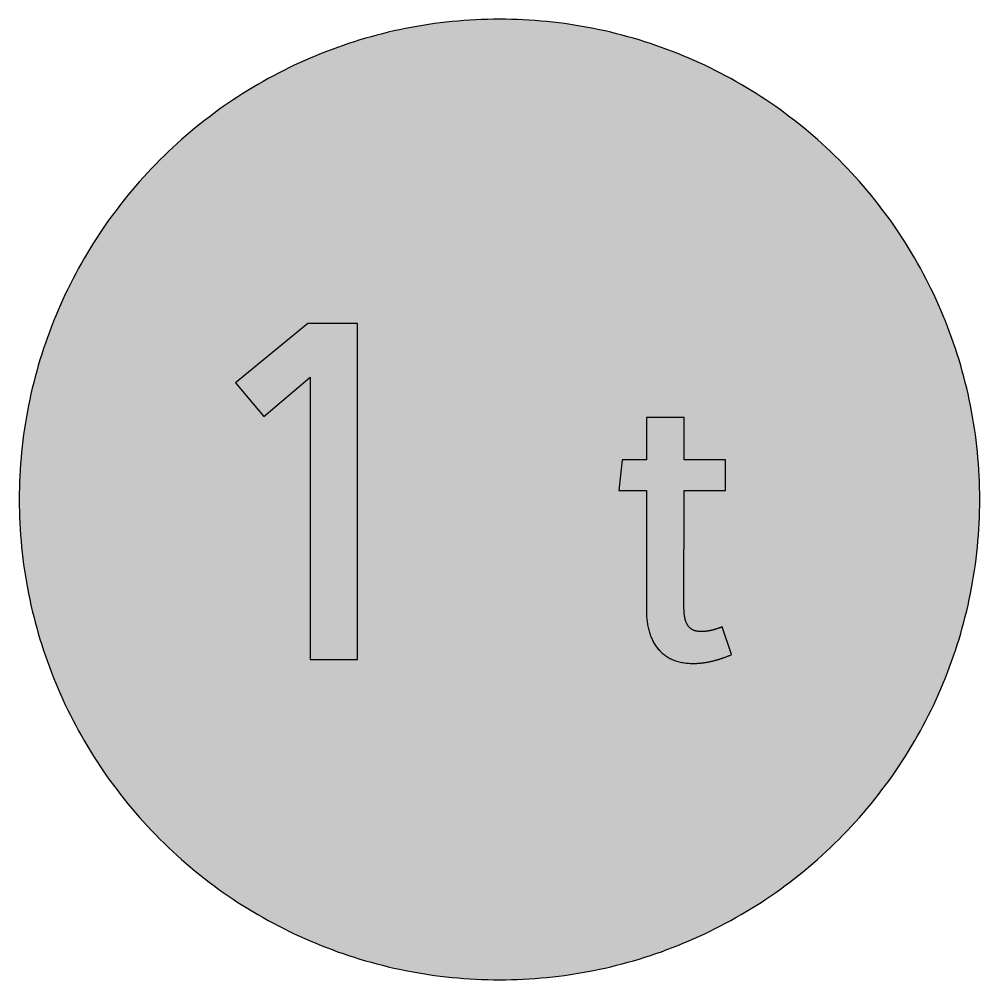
# Model space of a CAD drawing. Header units: millimetres. Extents: x 0 to 212, y 0 to 212.
import ezdxf

# ---------------------------------------------------------------- set-up
doc = ezdxf.new("R2010")
doc.units = ezdxf.units.MM

msp = doc.modelspace()

# ---------------------------------------------------------------- hatches: boundary and pattern name
for color, points in [(254, [(211.7189, 105.8869), (211.709, 107.2007), (211.6861, 108.5139), (211.6455, 109.8245), (211.5871, 111.1326), (211.5134, 112.4407), (211.4245, 113.7437), (211.3204, 115.0468), (211.201, 116.3447), (211.0638, 117.6426), (210.9114, 118.9355), (210.7413, 120.2258), (210.5584, 121.5136), (210.3577, 122.7988), (210.1418, 124.079), (209.9107, 125.3566), (209.6643, 126.6292), (209.4027, 127.8992), (209.1258, 129.1641), (208.8337, 130.4239), (208.5264, 131.6812), (208.2038, 132.936), (207.866, 134.1831), (207.5104, 135.4277), (207.1421, 136.6647), (206.7611, 137.8991), (206.3623, 139.1285), (205.9483, 140.3502), (205.5216, 141.5694), (205.0771, 142.781), (204.6199, 143.9901), (204.1474, 145.1915), (203.6623, 146.3853), (203.1619, 147.574), (202.6463, 148.7576), (202.1154, 149.9362), (201.5693, 151.1046), (201.0105, 152.2705), (200.439, 153.4262), (199.8523, 154.5768), (199.2503, 155.7198), (198.6356, 156.8577), (198.0057, 157.9855), (197.3605, 159.1081), (196.7052, 160.2232), (196.0321, 161.3281), (195.3489, 162.4279), (194.6504, 163.5176), (193.9366, 164.6022), (193.2102, 165.6766), (192.471, 166.7434), (191.7167, 167.8), (190.9521, 168.849), (190.1698, 169.8904), (189.3773, 170.9217), (188.5696, 171.9428), (187.7517, 172.9562), (186.9161, 173.9621), (186.0702, 174.9552), (185.2117, 175.9407), (184.338, 176.9161), (183.454, 177.8838), (182.5549, 178.8389), (181.643, 179.7837), (180.721, 180.7185), (179.7837, 181.643), (178.8389, 182.5549), (177.8838, 183.454), (176.9161, 184.338), (175.9407, 185.2117), (174.9552, 186.0702), (173.9621, 186.9161), (172.9562, 187.7492), (171.9428, 188.5696), (170.9217, 189.3773), (169.8904, 190.1698), (168.849, 190.9496), (167.8, 191.7167), (166.7408, 192.471), (165.6766, 193.2102), (164.6022, 193.9366), (163.5176, 194.6504), (162.4279, 195.3489), (161.3281, 196.0321), (160.2232, 196.7052), (159.1081, 197.3631), (157.9855, 198.0057), (156.8577, 198.6356), (155.7198, 199.2503), (154.5768, 199.8523), (153.4262, 200.439), (152.2705, 201.0131), (151.1046, 201.5719), (149.9362, 202.1154), (148.7576, 202.6463), (147.574, 203.1619), (146.3853, 203.6623), (145.1889, 204.15), (143.9875, 204.6199), (142.781, 205.0796), (141.5694, 205.5216), (140.3502, 205.9483), (139.1285, 206.3623), (137.8991, 206.7611), (136.6647, 207.1446), (135.4252, 207.5129), (134.1831, 207.866), (132.9334, 208.2038), (131.6812, 208.5264), (130.4239, 208.8337), (129.1641, 209.1284), (127.8966, 209.4052), (126.6292, 209.6668), (125.3541, 209.9132), (124.0765, 210.1444), (122.7963, 210.3603), (121.5136, 210.5584), (120.2258, 210.7438), (118.9355, 210.9114), (117.6401, 211.0638), (116.3447, 211.201), (115.0468, 211.3229), (113.7437, 211.4271), (112.4382, 211.516), (111.1326, 211.5896), (109.8245, 211.6455), (108.5113, 211.6861), (107.1982, 211.7115), (105.885, 211.7192), (104.5693, 211.7115), (103.2561, 211.6861), (101.9454, 211.6455), (100.6373, 211.5896), (99.3292, 211.516), (98.0262, 211.4271), (96.7232, 211.3229), (95.4253, 211.201), (94.1273, 211.0638), (92.8345, 210.9114), (91.5441, 210.7438), (90.2564, 210.5584), (88.9711, 210.3603), (87.691, 210.1444), (86.4133, 209.9132), (85.1408, 209.6668), (83.8708, 209.4052), (82.6059, 209.1284), (81.346, 208.8337), (80.0887, 208.5264), (78.834, 208.2038), (77.5868, 207.866), (76.3422, 207.5129), (75.1053, 207.1446), (73.8708, 206.7611), (72.6415, 206.3623), (71.4197, 205.9483), (70.2005, 205.5216), (68.9889, 205.0796), (67.7799, 204.6199), (66.5785, 204.15), (65.3847, 203.6623), (64.196, 203.1619), (63.0123, 202.6463), (61.8338, 202.1154), (60.6628, 201.5719), (59.4995, 201.0131), (58.3438, 200.439), (57.1932, 199.8523), (56.0502, 199.2503), (54.9123, 198.6356), (53.7845, 198.0057), (52.6618, 197.3631), (51.5468, 196.7052), (50.4419, 196.0321), (49.342, 195.3489), (48.2524, 194.6504), (47.1678, 193.9366), (46.0934, 193.2102), (45.0266, 192.471), (43.9699, 191.7167), (42.9209, 190.9496), (41.8795, 190.1698), (40.8483, 189.3773), (39.8272, 188.5696), (38.8137, 187.7492), (37.8079, 186.9161), (36.8148, 186.0702), (35.8292, 185.2117), (34.8539, 184.338), (33.8861, 183.454), (32.9311, 182.5549), (31.9862, 181.643), (31.049, 180.7185), (30.1269, 179.7837), (29.2151, 178.8389), (28.3159, 177.8838), (27.432, 176.9161), (26.5582, 175.9407), (25.6997, 174.9552), (24.8539, 173.9621), (24.0208, 172.9562), (23.2004, 171.9428), (22.3926, 170.9217), (21.6002, 169.8904), (20.8204, 168.849), (20.0533, 167.8), (19.2989, 166.7434), (18.5598, 165.6766), (17.8333, 164.6022), (17.1196, 163.5176), (16.4211, 162.4279), (15.7378, 161.3281), (15.0647, 160.2232), (14.4069, 159.1081), (13.7643, 157.9855), (13.1343, 156.8577), (12.5197, 155.7198), (11.9177, 154.5768), (11.3309, 153.4262), (10.7569, 152.2705), (10.1981, 151.1046), (9.6545, 149.9362), (9.1237, 148.7576), (8.6081, 147.574), (8.1077, 146.3853), (7.62, 145.1915), (7.1501, 143.9901), (6.6904, 142.781), (6.2484, 141.5694), (5.8217, 140.3502), (5.4077, 139.1285), (5.0089, 137.8991), (4.6253, 136.6647), (4.257, 135.4277), (3.904, 134.1831), (3.5662, 132.936), (3.2436, 131.6812), (2.9362, 130.4239), (2.6416, 129.1641), (2.3647, 127.8992), (2.1031, 126.6292), (1.8567, 125.3566), (1.6256, 124.079), (1.4097, 122.7988), (1.2116, 121.5136), (1.0262, 120.2258), (0.8585, 118.9355), (0.7061, 117.6426), (0.569, 116.3447), (0.447, 115.0468), (0.3429, 113.7437), (0.254, 112.4407), (0.1803, 111.1326), (0.1245, 109.8245), (0.0838, 108.5139), (0.0584, 107.2007), (0.0508, 105.885), (0.0584, 104.5718), (0.0838, 103.2586), (0.1245, 101.9454), (0.1803, 100.6373), (0.254, 99.3318), (0.3429, 98.0262), (0.447, 96.7232), (0.569, 95.4253), (0.7061, 94.1299), (0.8585, 92.8345), (1.0262, 91.5441), (1.2116, 90.2564), (1.4097, 88.9737), (1.6256, 87.6935), (1.8567, 86.4159), (2.1031, 85.1408), (2.3647, 83.8733), (2.6416, 82.6059), (2.9362, 81.346), (3.2436, 80.0887), (3.5662, 78.8365), (3.904, 77.5868), (4.257, 76.3448), (4.6253, 75.1053), (5.0089, 73.8708), (5.4077, 72.6415), (5.8217, 71.4197), (6.2484, 70.2005), (6.6904, 68.9889), (7.1501, 67.7824), (7.62, 66.581), (8.1077, 65.3847), (8.6081, 64.196), (9.1237, 63.0123), (9.6545, 61.8338), (10.1981, 60.6654), (10.7569, 59.4995), (11.3309, 58.3438), (11.9177, 57.1932), (12.5197, 56.0502), (13.1343, 54.9123), (13.7643, 53.7845), (14.4069, 52.6618), (15.0647, 51.5468), (15.7378, 50.4419), (16.4211, 49.342), (17.1196, 48.2524), (17.8333, 47.1678), (18.5598, 46.0934), (19.2989, 45.0291), (20.0533, 43.9699), (20.8204, 42.9209), (21.6002, 41.8795), (22.3926, 40.8483), (23.2004, 39.8272), (24.0208, 38.8137), (24.8539, 37.8079), (25.6997, 36.8148), (26.5582, 35.8292), (27.432, 34.8539), (28.3159, 33.8861), (29.2151, 32.9311), (30.1269, 31.9862), (31.049, 31.049), (31.9862, 30.1269), (32.9311, 29.2151), (33.8861, 28.3159), (34.8539, 27.432), (35.8292, 26.5582), (36.8148, 25.6997), (37.8079, 24.8539), (38.8137, 24.0182), (39.8272, 23.2004), (40.8483, 22.3926), (41.8795, 21.6002), (42.9209, 20.8178), (43.9699, 20.0533), (45.0266, 19.2989), (46.0934, 18.5598), (47.1678, 17.8333), (48.2524, 17.1196), (49.342, 16.4211), (50.4419, 15.7378), (51.5468, 15.0647), (52.6618, 14.4094), (53.7845, 13.7643), (54.9123, 13.1343), (56.0502, 12.5197), (57.1932, 11.9177), (58.3438, 11.3309), (59.4995, 10.7594), (60.6628, 10.2006), (61.8338, 9.6545), (63.0123, 9.1237), (64.196, 8.6081), (65.3847, 8.1077), (66.5785, 7.6225), (67.7799, 7.1501), (68.9889, 6.6929), (70.2005, 6.2484), (71.4197, 5.8217), (72.6415, 5.4077), (73.8708, 5.0089), (75.1053, 4.6279), (76.3422, 4.2596), (77.5868, 3.904), (78.834, 3.5662), (80.0887, 3.2436), (81.346, 2.9362), (82.6059, 2.6441), (83.8708, 2.3673), (85.1408, 2.1057), (86.4133, 1.8593), (87.691, 1.6281), (88.9711, 1.4122), (90.2564, 1.2116), (91.5441, 1.0287), (92.8345, 0.8585), (94.1273, 0.7061), (95.4253, 0.569), (96.7232, 0.4496), (98.0262, 0.3454), (99.3292, 0.2565), (100.6373, 0.1829), (101.9454, 0.1245), (103.2561, 0.0838), (104.5693, 0.061), (105.885, 0.0533), (107.1982, 0.061), (108.5113, 0.0838), (109.8245, 0.1245), (111.1326, 0.1829), (112.4382, 0.2565), (113.7437, 0.3454), (115.0468, 0.4496), (116.3447, 0.569), (117.6401, 0.7061), (118.9355, 0.8585), (120.2258, 1.0287), (121.5136, 1.2116), (122.7963, 1.4122), (124.0765, 1.6281), (125.3541, 1.8593), (126.6292, 2.1057), (127.8966, 2.3673), (129.1641, 2.6441), (130.4239, 2.9362), (131.6812, 3.2436), (132.9334, 3.5662), (134.1831, 3.904), (135.4252, 4.2596), (136.6647, 4.6279), (137.8991, 5.0089), (139.1285, 5.4077), (140.3502, 5.8217), (141.5694, 6.2484), (142.781, 6.6929), (143.9875, 7.1501), (145.1889, 7.6225), (146.3853, 8.1077), (147.574, 8.6081), (148.7576, 9.1237), (149.9362, 9.6545), (151.1046, 10.2006), (152.2705, 10.7594), (153.4262, 11.3309), (154.5768, 11.9177), (155.7198, 12.5197), (156.8577, 13.1343), (157.9855, 13.7643), (159.1081, 14.4094), (160.2232, 15.0647), (161.3281, 15.7378), (162.4279, 16.4211), (163.5176, 17.1196), (164.6022, 17.8333), (165.6766, 18.5598), (166.7408, 19.2989), (167.8, 20.0533), (168.849, 20.8178), (169.8904, 21.6002), (170.9217, 22.3926), (171.9428, 23.2004), (172.9562, 24.0182), (173.9621, 24.8539), (174.9552, 25.6997), (175.9407, 26.5582), (176.9161, 27.432), (177.8838, 28.3159), (178.8389, 29.2151), (179.7837, 30.1269), (180.721, 31.049), (181.643, 31.9862), (182.5549, 32.9311), (183.454, 33.8861), (184.338, 34.8539), (185.2117, 35.8292), (186.0702, 36.8148), (186.9161, 37.8079), (187.7517, 38.8137), (188.5696, 39.8272), (189.3773, 40.8483), (190.1698, 41.8795), (190.9521, 42.9209), (191.7167, 43.9699), (192.471, 45.0291), (193.2102, 46.0934), (193.9366, 47.1678), (194.6504, 48.2524), (195.3489, 49.342), (196.0321, 50.4419), (196.7052, 51.5468), (197.3605, 52.6618), (198.0057, 53.7845), (198.6356, 54.9123), (199.2503, 56.0502), (199.8523, 57.1932), (200.439, 58.3438), (201.0105, 59.4995), (201.5693, 60.6654), (202.1154, 61.8338), (202.6463, 63.0123), (203.1619, 64.196), (203.6623, 65.3847), (204.1474, 66.581), (204.6199, 67.7824), (205.0771, 68.9889), (205.5216, 70.2005), (205.9483, 71.4197), (206.3623, 72.6415), (206.7611, 73.8708), (207.1421, 75.1053), (207.5104, 76.3448), (207.866, 77.5868), (208.2038, 78.8365), (208.5264, 80.0887), (208.8337, 81.346), (209.1258, 82.6059), (209.4027, 83.8733), (209.6643, 85.1408), (209.9107, 86.4159), (210.1418, 87.6935), (210.3577, 88.9737), (210.5584, 90.2564), (210.7413, 91.5441), (210.9114, 92.8345), (211.0638, 94.1299), (211.201, 95.4253), (211.3204, 96.7232), (211.4245, 98.0262), (211.5134, 99.3318), (211.5871, 100.6373), (211.6455, 101.9454), (211.6861, 103.2586), (211.709, 104.5718), (211.7166, 105.885)]), (59, [(64.1876, 70.6092), (74.5603, 70.6092), (74.5603, 144.6911), (63.6584, 144.6911), (47.6772, 131.5678), (53.9228, 124.1594), (64.1876, 132.8371)]), (59, [(138.2434, 81.6155), (138.2446, 81.2952), (138.2522, 80.9777), (138.2624, 80.6628), (138.2801, 80.3504), (138.3005, 80.043), (138.3259, 79.7357), (138.3563, 79.4334), (138.3919, 79.1362), (138.43, 78.8391), (138.4757, 78.547), (138.524, 78.2599), (138.5799, 77.9729), (138.6383, 77.691), (138.7018, 77.4141), (138.7704, 77.1398), (138.844, 76.868), (138.9228, 76.6013), (139.0066, 76.3397), (139.0955, 76.0806), (139.1895, 75.8266), (139.286, 75.5752), (139.3901, 75.3288), (139.4993, 75.0875), (139.6136, 74.8487), (139.7305, 74.6176), (139.8549, 74.389), (139.9845, 74.1629), (140.1191, 73.9445), (140.2588, 73.7286), (140.4036, 73.5203), (140.5534, 73.3146), (140.7084, 73.1164), (140.8684, 72.9209), (141.0335, 72.7304), (141.2037, 72.5449), (141.3815, 72.3671), (141.5618, 72.1919), (141.7498, 72.0242), (141.9428, 71.8591), (142.1409, 71.7017), (142.3441, 71.5493), (142.5524, 71.4045), (142.7658, 71.2622), (142.9868, 71.1276), (143.2128, 70.9981), (143.4414, 70.8762), (143.6776, 70.7593), (143.9215, 70.6476), (144.1679, 70.5434), (144.4219, 70.4444), (144.6809, 70.3529), (144.9451, 70.2666), (145.2143, 70.1878), (145.4912, 70.1142), (145.7731, 70.0481), (146.0602, 69.9872), (146.3548, 69.9364), (146.652, 69.8881), (146.9568, 69.85), (147.2692, 69.817), (147.5842, 69.7916), (147.9067, 69.7738), (148.2369, 69.7636), (148.5697, 69.7611), (148.7043, 69.7611), (148.8389, 69.7636), (148.9761, 69.7662), (149.1107, 69.7687), (149.2428, 69.7738), (149.3774, 69.7789), (149.512, 69.7865), (149.6466, 69.7941), (149.7813, 69.8043), (149.9133, 69.8144), (150.048, 69.8271), (150.1826, 69.8373), (150.3147, 69.8525), (150.4493, 69.8652), (150.5814, 69.8805), (150.716, 69.8983), (150.8481, 69.916), (150.9827, 69.9338), (151.1148, 69.9516), (151.2468, 69.9719), (151.3815, 69.9948), (151.5135, 70.0176), (151.6456, 70.0405), (151.7777, 70.0634), (151.9123, 70.0888), (152.0444, 70.1142), (152.1765, 70.1421), (152.3086, 70.17), (152.4406, 70.198), (152.5727, 70.2285), (152.7048, 70.2589), (152.8369, 70.2894), (152.969, 70.3224), (153.101, 70.3555), (153.2331, 70.3885), (153.3627, 70.424), (153.4947, 70.4596), (153.6268, 70.4952), (153.7589, 70.5333), (153.891, 70.5714), (154.0205, 70.6095), (154.1526, 70.6501), (154.2847, 70.6882), (154.4168, 70.7314), (154.5463, 70.772), (154.6784, 70.8152), (154.8105, 70.8584), (154.94, 70.9041), (155.0721, 70.9473), (155.2042, 70.993), (155.3337, 71.0413), (155.4658, 71.087), (155.5953, 71.1352), (155.7274, 71.1835), (155.8595, 71.2343), (155.989, 71.2826), (156.1211, 71.3334), (156.2506, 71.3867), (156.3827, 71.4375), (156.5123, 71.4908), (156.6443, 71.5442), (156.7764, 71.5975), (156.906, 71.6534), (157.038, 71.7067), (154.9217, 77.8051), (154.8308, 77.7697), (154.7393, 77.7342), (154.6504, 77.7011), (154.5641, 77.6681), (154.4752, 77.6351), (154.3888, 77.6021), (154.305, 77.5716), (154.2212, 77.5411), (154.1374, 77.5106), (154.0535, 77.4827), (153.9723, 77.4548), (153.891, 77.4268), (153.8097, 77.4014), (153.731, 77.3735), (153.6522, 77.3481), (153.5735, 77.3227), (153.4973, 77.2998), (153.4185, 77.277), (153.3423, 77.2541), (153.2687, 77.2312), (153.1925, 77.2084), (153.1188, 77.1881), (153.0452, 77.1677), (152.9715, 77.1474), (152.8978, 77.1296), (152.8267, 77.1093), (152.7556, 77.0915), (152.6819, 77.0738), (152.6134, 77.0585), (152.5422, 77.0407), (152.4711, 77.0255), (152.4025, 77.0103), (152.334, 76.995), (152.2628, 76.9823), (152.1943, 76.9671), (152.1282, 76.9544), (152.0596, 76.9417), (151.9911, 76.9315), (151.925, 76.9188), (151.8564, 76.9087), (151.7904, 76.8985), (151.7218, 76.8883), (151.6558, 76.8782), (151.5897, 76.8706), (151.5237, 76.8629), (151.4577, 76.8553), (151.3916, 76.8477), (151.3256, 76.8401), (151.2595, 76.8325), (151.1935, 76.8274), (151.1275, 76.8223), (151.0614, 76.8172), (150.9954, 76.8121), (150.9293, 76.8071), (150.8633, 76.8045), (150.7973, 76.7994), (150.7312, 76.7969), (150.6652, 76.7944), (150.5991, 76.7918), (150.5331, 76.7918), (150.4645, 76.7893), (150.3985, 76.7893), (150.3324, 76.7893), (150.2639, 76.7893), (150.1394, 76.7893), (150.0149, 76.7944), (149.893, 76.7994), (149.7762, 76.8096), (149.6593, 76.8223), (149.545, 76.8375), (149.4358, 76.8553), (149.3266, 76.8756), (149.2199, 76.8985), (149.1158, 76.9239), (149.0142, 76.9518), (148.9151, 76.9823), (148.8161, 77.0153), (148.7221, 77.0509), (148.6306, 77.089), (148.5392, 77.1296), (148.4503, 77.1754), (148.3639, 77.2211), (148.2801, 77.2693), (148.1988, 77.3201), (148.1201, 77.3735), (148.0439, 77.4319), (147.9677, 77.4903), (147.894, 77.5513), (147.8255, 77.6148), (147.7543, 77.6808), (147.6883, 77.7494), (147.6248, 77.8231), (147.5613, 77.8967), (147.5003, 77.9729), (147.4419, 78.0517), (147.386, 78.1329), (147.3302, 78.2142), (147.2794, 78.3006), (147.2286, 78.3895), (147.1803, 78.4809), (147.132, 78.5724), (147.0889, 78.6689), (147.0457, 78.7679), (147.0025, 78.867), (146.9644, 78.9686), (146.9263, 79.0753), (146.8907, 79.182), (146.8577, 79.2912), (146.8247, 79.4029), (146.7968, 79.5172), (146.7663, 79.6341), (146.7409, 79.7509), (146.7155, 79.8728), (146.6926, 79.9973), (146.6698, 80.1218), (146.652, 80.2488), (146.6317, 80.3783), (146.6164, 80.5104), (146.6012, 80.645), (146.5885, 80.7822), (146.5758, 80.9219), (146.5656, 81.0616), (146.558, 81.2038), (146.5504, 81.3486), (146.5453, 81.4959), (146.5428, 81.6458), (146.5402, 81.7982), (146.5402, 81.9506), (146.5407, 107.8615), (155.6854, 107.8615), (155.6854, 114.6344), (146.5407, 114.6344), (146.5407, 123.9488), (138.2434, 123.9488), (138.2434, 114.6344), (132.909, 114.6344), (132.147, 107.8615), (138.2434, 107.8615)])]:
    msp.add_hatch(color=color).paths.add_polyline_path(points)

# ---------------------------------------------------------------- linework, layer by layer
at = {"color": 254}
msp.add_lwpolyline([(211.7189, 105.8869), (211.709, 107.2007), (211.6861, 108.5139), (211.6455, 109.8245), (211.5871, 111.1326), (211.5134, 112.4407), (211.4245, 113.7437), (211.3204, 115.0468), (211.201, 116.3447), (211.0638, 117.6426), (210.9114, 118.9355), (210.7413, 120.2258), (210.5584, 121.5136), (210.3577, 122.7988), (210.1418, 124.079), (209.9107, 125.3566), (209.6643, 126.6292), (209.4027, 127.8992), (209.1258, 129.1641), (208.8337, 130.4239), (208.5264, 131.6812), (208.2038, 132.936), (207.866, 134.1831), (207.5104, 135.4277), (207.1421, 136.6647), (206.7611, 137.8991), (206.3623, 139.1285), (205.9483, 140.3502), (205.5216, 141.5694), (205.0771, 142.781), (204.6199, 143.9901), (204.1474, 145.1915), (203.6623, 146.3853), (203.1619, 147.574), (202.6463, 148.7576), (202.1154, 149.9362), (201.5693, 151.1046), (201.0105, 152.2705), (200.439, 153.4262), (199.8523, 154.5768), (199.2503, 155.7198), (198.6356, 156.8577), (198.0057, 157.9855), (197.3605, 159.1081), (196.7052, 160.2232), (196.0321, 161.3281), (195.3489, 162.4279), (194.6504, 163.5176), (193.9366, 164.6022), (193.2102, 165.6766), (192.471, 166.7434), (191.7167, 167.8), (190.9521, 168.849), (190.1698, 169.8904), (189.3773, 170.9217), (188.5696, 171.9428), (187.7517, 172.9562), (186.9161, 173.9621), (186.0702, 174.9552), (185.2117, 175.9407), (184.338, 176.9161), (183.454, 177.8838), (182.5549, 178.8389), (181.643, 179.7837), (180.721, 180.7185), (179.7837, 181.643), (178.8389, 182.5549), (177.8838, 183.454), (176.9161, 184.338), (175.9407, 185.2117), (174.9552, 186.0702), (173.9621, 186.9161), (172.9562, 187.7492), (171.9428, 188.5696), (170.9217, 189.3773), (169.8904, 190.1698), (168.849, 190.9496), (167.8, 191.7167), (166.7408, 192.471), (165.6766, 193.2102), (164.6022, 193.9366), (163.5176, 194.6504), (162.4279, 195.3489), (161.3281, 196.0321), (160.2232, 196.7052), (159.1081, 197.3631), (157.9855, 198.0057), (156.8577, 198.6356), (155.7198, 199.2503), (154.5768, 199.8523), (153.4262, 200.439), (152.2705, 201.0131), (151.1046, 201.5719), (149.9362, 202.1154), (148.7576, 202.6463), (147.574, 203.1619), (146.3853, 203.6623), (145.1889, 204.15), (143.9875, 204.6199), (142.781, 205.0796), (141.5694, 205.5216), (140.3502, 205.9483), (139.1285, 206.3623), (137.8991, 206.7611), (136.6647, 207.1446), (135.4252, 207.5129), (134.1831, 207.866), (132.9334, 208.2038), (131.6812, 208.5264), (130.4239, 208.8337), (129.1641, 209.1284), (127.8966, 209.4052), (126.6292, 209.6668), (125.3541, 209.9132), (124.0765, 210.1444), (122.7963, 210.3603), (121.5136, 210.5584), (120.2258, 210.7438), (118.9355, 210.9114), (117.6401, 211.0638), (116.3447, 211.201), (115.0468, 211.3229), (113.7437, 211.4271), (112.4382, 211.516), (111.1326, 211.5896), (109.8245, 211.6455), (108.5113, 211.6861), (107.1982, 211.7115), (105.885, 211.7192), (104.5693, 211.7115), (103.2561, 211.6861), (101.9454, 211.6455), (100.6373, 211.5896), (99.3292, 211.516), (98.0262, 211.4271), (96.7232, 211.3229), (95.4253, 211.201), (94.1273, 211.0638), (92.8345, 210.9114), (91.5441, 210.7438), (90.2564, 210.5584), (88.9711, 210.3603), (87.691, 210.1444), (86.4133, 209.9132), (85.1408, 209.6668), (83.8708, 209.4052), (82.6059, 209.1284), (81.346, 208.8337), (80.0887, 208.5264), (78.834, 208.2038), (77.5868, 207.866), (76.3422, 207.5129), (75.1053, 207.1446), (73.8708, 206.7611), (72.6415, 206.3623), (71.4197, 205.9483), (70.2005, 205.5216), (68.9889, 205.0796), (67.7799, 204.6199), (66.5785, 204.15), (65.3847, 203.6623), (64.196, 203.1619), (63.0123, 202.6463), (61.8338, 202.1154), (60.6628, 201.5719), (59.4995, 201.0131), (58.3438, 200.439), (57.1932, 199.8523), (56.0502, 199.2503), (54.9123, 198.6356), (53.7845, 198.0057), (52.6618, 197.3631), (51.5468, 196.7052), (50.4419, 196.0321), (49.342, 195.3489), (48.2524, 194.6504), (47.1678, 193.9366), (46.0934, 193.2102), (45.0266, 192.471), (43.9699, 191.7167), (42.9209, 190.9496), (41.8795, 190.1698), (40.8483, 189.3773), (39.8272, 188.5696), (38.8137, 187.7492), (37.8079, 186.9161), (36.8148, 186.0702), (35.8292, 185.2117), (34.8539, 184.338), (33.8861, 183.454), (32.9311, 182.5549), (31.9862, 181.643), (31.049, 180.7185), (30.1269, 179.7837), (29.2151, 178.8389), (28.3159, 177.8838), (27.432, 176.9161), (26.5582, 175.9407), (25.6997, 174.9552), (24.8539, 173.9621), (24.0208, 172.9562), (23.2004, 171.9428), (22.3926, 170.9217), (21.6002, 169.8904), (20.8204, 168.849), (20.0533, 167.8), (19.2989, 166.7434), (18.5598, 165.6766), (17.8333, 164.6022), (17.1196, 163.5176), (16.4211, 162.4279), (15.7378, 161.3281), (15.0647, 160.2232), (14.4069, 159.1081), (13.7643, 157.9855), (13.1343, 156.8577), (12.5197, 155.7198), (11.9177, 154.5768), (11.3309, 153.4262), (10.7569, 152.2705), (10.1981, 151.1046), (9.6545, 149.9362), (9.1237, 148.7576), (8.6081, 147.574), (8.1077, 146.3853), (7.62, 145.1915), (7.1501, 143.9901), (6.6904, 142.781), (6.2484, 141.5694), (5.8217, 140.3502), (5.4077, 139.1285), (5.0089, 137.8991), (4.6253, 136.6647), (4.257, 135.4277), (3.904, 134.1831), (3.5662, 132.936), (3.2436, 131.6812), (2.9362, 130.4239), (2.6416, 129.1641), (2.3647, 127.8992), (2.1031, 126.6292), (1.8567, 125.3566), (1.6256, 124.079), (1.4097, 122.7988), (1.2116, 121.5136), (1.0262, 120.2258), (0.8585, 118.9355), (0.7061, 117.6426), (0.569, 116.3447), (0.447, 115.0468), (0.3429, 113.7437), (0.254, 112.4407), (0.1803, 111.1326), (0.1245, 109.8245), (0.0838, 108.5139), (0.0584, 107.2007), (0.0508, 105.885), (0.0584, 104.5718), (0.0838, 103.2586), (0.1245, 101.9454), (0.1803, 100.6373), (0.254, 99.3318), (0.3429, 98.0262), (0.447, 96.7232), (0.569, 95.4253), (0.7061, 94.1299), (0.8585, 92.8345), (1.0262, 91.5441), (1.2116, 90.2564), (1.4097, 88.9737), (1.6256, 87.6935), (1.8567, 86.4159), (2.1031, 85.1408), (2.3647, 83.8733), (2.6416, 82.6059), (2.9362, 81.346), (3.2436, 80.0887), (3.5662, 78.8365), (3.904, 77.5868), (4.257, 76.3448), (4.6253, 75.1053), (5.0089, 73.8708), (5.4077, 72.6415), (5.8217, 71.4197), (6.2484, 70.2005), (6.6904, 68.9889), (7.1501, 67.7824), (7.62, 66.581), (8.1077, 65.3847), (8.6081, 64.196), (9.1237, 63.0123), (9.6545, 61.8338), (10.1981, 60.6654), (10.7569, 59.4995), (11.3309, 58.3438), (11.9177, 57.1932), (12.5197, 56.0502), (13.1343, 54.9123), (13.7643, 53.7845), (14.4069, 52.6618), (15.0647, 51.5468), (15.7378, 50.4419), (16.4211, 49.342), (17.1196, 48.2524), (17.8333, 47.1678), (18.5598, 46.0934), (19.2989, 45.0291), (20.0533, 43.9699), (20.8204, 42.9209), (21.6002, 41.8795), (22.3926, 40.8483), (23.2004, 39.8272), (24.0208, 38.8137), (24.8539, 37.8079), (25.6997, 36.8148), (26.5582, 35.8292), (27.432, 34.8539), (28.3159, 33.8861), (29.2151, 32.9311), (30.1269, 31.9862), (31.049, 31.049), (31.9862, 30.1269), (32.9311, 29.2151), (33.8861, 28.3159), (34.8539, 27.432), (35.8292, 26.5582), (36.8148, 25.6997), (37.8079, 24.8539), (38.8137, 24.0182), (39.8272, 23.2004), (40.8483, 22.3926), (41.8795, 21.6002), (42.9209, 20.8178), (43.9699, 20.0533), (45.0266, 19.2989), (46.0934, 18.5598), (47.1678, 17.8333), (48.2524, 17.1196), (49.342, 16.4211), (50.4419, 15.7378), (51.5468, 15.0647), (52.6618, 14.4094), (53.7845, 13.7643), (54.9123, 13.1343), (56.0502, 12.5197), (57.1932, 11.9177), (58.3438, 11.3309), (59.4995, 10.7594), (60.6628, 10.2006), (61.8338, 9.6545), (63.0123, 9.1237), (64.196, 8.6081), (65.3847, 8.1077), (66.5785, 7.6225), (67.7799, 7.1501), (68.9889, 6.6929), (70.2005, 6.2484), (71.4197, 5.8217), (72.6415, 5.4077), (73.8708, 5.0089), (75.1053, 4.6279), (76.3422, 4.2596), (77.5868, 3.904), (78.834, 3.5662), (80.0887, 3.2436), (81.346, 2.9362), (82.6059, 2.6441), (83.8708, 2.3673), (85.1408, 2.1057), (86.4133, 1.8593), (87.691, 1.6281), (88.9711, 1.4122), (90.2564, 1.2116), (91.5441, 1.0287), (92.8345, 0.8585), (94.1273, 0.7061), (95.4253, 0.569), (96.7232, 0.4496), (98.0262, 0.3454), (99.3292, 0.2565), (100.6373, 0.1829), (101.9454, 0.1245), (103.2561, 0.0838), (104.5693, 0.061), (105.885, 0.0533), (107.1982, 0.061), (108.5113, 0.0838), (109.8245, 0.1245), (111.1326, 0.1829), (112.4382, 0.2565), (113.7437, 0.3454), (115.0468, 0.4496), (116.3447, 0.569), (117.6401, 0.7061), (118.9355, 0.8585), (120.2258, 1.0287), (121.5136, 1.2116), (122.7963, 1.4122), (124.0765, 1.6281), (125.3541, 1.8593), (126.6292, 2.1057), (127.8966, 2.3673), (129.1641, 2.6441), (130.4239, 2.9362), (131.6812, 3.2436), (132.9334, 3.5662), (134.1831, 3.904), (135.4252, 4.2596), (136.6647, 4.6279), (137.8991, 5.0089), (139.1285, 5.4077), (140.3502, 5.8217), (141.5694, 6.2484), (142.781, 6.6929), (143.9875, 7.1501), (145.1889, 7.6225), (146.3853, 8.1077), (147.574, 8.6081), (148.7576, 9.1237), (149.9362, 9.6545), (151.1046, 10.2006), (152.2705, 10.7594), (153.4262, 11.3309), (154.5768, 11.9177), (155.7198, 12.5197), (156.8577, 13.1343), (157.9855, 13.7643), (159.1081, 14.4094), (160.2232, 15.0647), (161.3281, 15.7378), (162.4279, 16.4211), (163.5176, 17.1196), (164.6022, 17.8333), (165.6766, 18.5598), (166.7408, 19.2989), (167.8, 20.0533), (168.849, 20.8178), (169.8904, 21.6002), (170.9217, 22.3926), (171.9428, 23.2004), (172.9562, 24.0182), (173.9621, 24.8539), (174.9552, 25.6997), (175.9407, 26.5582), (176.9161, 27.432), (177.8838, 28.3159), (178.8389, 29.2151), (179.7837, 30.1269), (180.721, 31.049), (181.643, 31.9862), (182.5549, 32.9311), (183.454, 33.8861), (184.338, 34.8539), (185.2117, 35.8292), (186.0702, 36.8148), (186.9161, 37.8079), (187.7517, 38.8137), (188.5696, 39.8272), (189.3773, 40.8483), (190.1698, 41.8795), (190.9521, 42.9209), (191.7167, 43.9699), (192.471, 45.0291), (193.2102, 46.0934), (193.9366, 47.1678), (194.6504, 48.2524), (195.3489, 49.342), (196.0321, 50.4419), (196.7052, 51.5468), (197.3605, 52.6618), (198.0057, 53.7845), (198.6356, 54.9123), (199.2503, 56.0502), (199.8523, 57.1932), (200.439, 58.3438), (201.0105, 59.4995), (201.5693, 60.6654), (202.1154, 61.8338), (202.6463, 63.0123), (203.1619, 64.196), (203.6623, 65.3847), (204.1474, 66.581), (204.6199, 67.7824), (205.0771, 68.9889), (205.5216, 70.2005), (205.9483, 71.4197), (206.3623, 72.6415), (206.7611, 73.8708), (207.1421, 75.1053), (207.5104, 76.3448), (207.866, 77.5868), (208.2038, 78.8365), (208.5264, 80.0887), (208.8337, 81.346), (209.1258, 82.6059), (209.4027, 83.8733), (209.6643, 85.1408), (209.9107, 86.4159), (210.1418, 87.6935), (210.3577, 88.9737), (210.5584, 90.2564), (210.7413, 91.5441), (210.9114, 92.8345), (211.0638, 94.1299), (211.201, 95.4253), (211.3204, 96.7232), (211.4245, 98.0262), (211.5134, 99.3318), (211.5871, 100.6373), (211.6455, 101.9454), (211.6861, 103.2586), (211.709, 104.5718), (211.7166, 105.885), (211.7189, 105.8869)], dxfattribs=at)
at = {"color": 59}
for points in [[(64.1876, 70.6092), (74.5603, 70.6092), (74.5603, 144.6911), (63.6584, 144.6911), (47.6772, 131.5678), (53.9228, 124.1594), (64.1876, 132.8371), (64.1876, 70.6092)], [(138.2434, 81.6155), (138.2446, 81.2952), (138.2522, 80.9777), (138.2624, 80.6628), (138.2801, 80.3504), (138.3005, 80.043), (138.3259, 79.7357), (138.3563, 79.4334), (138.3919, 79.1362), (138.43, 78.8391), (138.4757, 78.547), (138.524, 78.2599), (138.5799, 77.9729), (138.6383, 77.691), (138.7018, 77.4141), (138.7704, 77.1398), (138.844, 76.868), (138.9228, 76.6013), (139.0066, 76.3397), (139.0955, 76.0806), (139.1895, 75.8266), (139.286, 75.5752), (139.3901, 75.3288), (139.4993, 75.0875), (139.6136, 74.8487), (139.7305, 74.6176), (139.8549, 74.389), (139.9845, 74.1629), (140.1191, 73.9445), (140.2588, 73.7286), (140.4036, 73.5203), (140.5534, 73.3146), (140.7084, 73.1164), (140.8684, 72.9209), (141.0335, 72.7304), (141.2037, 72.5449), (141.3815, 72.3671), (141.5618, 72.1919), (141.7498, 72.0242), (141.9428, 71.8591), (142.1409, 71.7017), (142.3441, 71.5493), (142.5524, 71.4045), (142.7658, 71.2622), (142.9868, 71.1276), (143.2128, 70.9981), (143.4414, 70.8762), (143.6776, 70.7593), (143.9215, 70.6476), (144.1679, 70.5434), (144.4219, 70.4444), (144.6809, 70.3529), (144.9451, 70.2666), (145.2143, 70.1878), (145.4912, 70.1142), (145.7731, 70.0481), (146.0602, 69.9872), (146.3548, 69.9364), (146.652, 69.8881), (146.9568, 69.85), (147.2692, 69.817), (147.5842, 69.7916), (147.9067, 69.7738), (148.2369, 69.7636), (148.5697, 69.7611), (148.7043, 69.7611), (148.8389, 69.7636), (148.9761, 69.7662), (149.1107, 69.7687), (149.2428, 69.7738), (149.3774, 69.7789), (149.512, 69.7865), (149.6466, 69.7941), (149.7813, 69.8043), (149.9133, 69.8144), (150.048, 69.8271), (150.1826, 69.8373), (150.3147, 69.8525), (150.4493, 69.8652), (150.5814, 69.8805), (150.716, 69.8983), (150.8481, 69.916), (150.9827, 69.9338), (151.1148, 69.9516), (151.2468, 69.9719), (151.3815, 69.9948), (151.5135, 70.0176), (151.6456, 70.0405), (151.7777, 70.0634), (151.9123, 70.0888), (152.0444, 70.1142), (152.1765, 70.1421), (152.3086, 70.17), (152.4406, 70.198), (152.5727, 70.2285), (152.7048, 70.2589), (152.8369, 70.2894), (152.969, 70.3224), (153.101, 70.3555), (153.2331, 70.3885), (153.3627, 70.424), (153.4947, 70.4596), (153.6268, 70.4952), (153.7589, 70.5333), (153.891, 70.5714), (154.0205, 70.6095), (154.1526, 70.6501), (154.2847, 70.6882), (154.4168, 70.7314), (154.5463, 70.772), (154.6784, 70.8152), (154.8105, 70.8584), (154.94, 70.9041), (155.0721, 70.9473), (155.2042, 70.993), (155.3337, 71.0413), (155.4658, 71.087), (155.5953, 71.1352), (155.7274, 71.1835), (155.8595, 71.2343), (155.989, 71.2826), (156.1211, 71.3334), (156.2506, 71.3867), (156.3827, 71.4375), (156.5123, 71.4908), (156.6443, 71.5442), (156.7764, 71.5975), (156.906, 71.6534), (157.038, 71.7067), (154.9217, 77.8051), (154.8308, 77.7697), (154.7393, 77.7342), (154.6504, 77.7011), (154.5641, 77.6681), (154.4752, 77.6351), (154.3888, 77.6021), (154.305, 77.5716), (154.2212, 77.5411), (154.1374, 77.5106), (154.0535, 77.4827), (153.9723, 77.4548), (153.891, 77.4268), (153.8097, 77.4014), (153.731, 77.3735), (153.6522, 77.3481), (153.5735, 77.3227), (153.4973, 77.2998), (153.4185, 77.277), (153.3423, 77.2541), (153.2687, 77.2312), (153.1925, 77.2084), (153.1188, 77.1881), (153.0452, 77.1677), (152.9715, 77.1474), (152.8978, 77.1296), (152.8267, 77.1093), (152.7556, 77.0915), (152.6819, 77.0738), (152.6134, 77.0585), (152.5422, 77.0407), (152.4711, 77.0255), (152.4025, 77.0103), (152.334, 76.995), (152.2628, 76.9823), (152.1943, 76.9671), (152.1282, 76.9544), (152.0596, 76.9417), (151.9911, 76.9315), (151.925, 76.9188), (151.8564, 76.9087), (151.7904, 76.8985), (151.7218, 76.8883), (151.6558, 76.8782), (151.5897, 76.8706), (151.5237, 76.8629), (151.4577, 76.8553), (151.3916, 76.8477), (151.3256, 76.8401), (151.2595, 76.8325), (151.1935, 76.8274), (151.1275, 76.8223), (151.0614, 76.8172), (150.9954, 76.8121), (150.9293, 76.8071), (150.8633, 76.8045), (150.7973, 76.7994), (150.7312, 76.7969), (150.6652, 76.7944), (150.5991, 76.7918), (150.5331, 76.7918), (150.4645, 76.7893), (150.3985, 76.7893), (150.3324, 76.7893), (150.2639, 76.7893), (150.1394, 76.7893), (150.0149, 76.7944), (149.893, 76.7994), (149.7762, 76.8096), (149.6593, 76.8223), (149.545, 76.8375), (149.4358, 76.8553), (149.3266, 76.8756), (149.2199, 76.8985), (149.1158, 76.9239), (149.0142, 76.9518), (148.9151, 76.9823), (148.8161, 77.0153), (148.7221, 77.0509), (148.6306, 77.089), (148.5392, 77.1296), (148.4503, 77.1754), (148.3639, 77.2211), (148.2801, 77.2693), (148.1988, 77.3201), (148.1201, 77.3735), (148.0439, 77.4319), (147.9677, 77.4903), (147.894, 77.5513), (147.8255, 77.6148), (147.7543, 77.6808), (147.6883, 77.7494), (147.6248, 77.8231), (147.5613, 77.8967), (147.5003, 77.9729), (147.4419, 78.0517), (147.386, 78.1329), (147.3302, 78.2142), (147.2794, 78.3006), (147.2286, 78.3895), (147.1803, 78.4809), (147.132, 78.5724), (147.0889, 78.6689), (147.0457, 78.7679), (147.0025, 78.867), (146.9644, 78.9686), (146.9263, 79.0753), (146.8907, 79.182), (146.8577, 79.2912), (146.8247, 79.4029), (146.7968, 79.5172), (146.7663, 79.6341), (146.7409, 79.7509), (146.7155, 79.8728), (146.6926, 79.9973), (146.6698, 80.1218), (146.652, 80.2488), (146.6317, 80.3783), (146.6164, 80.5104), (146.6012, 80.645), (146.5885, 80.7822), (146.5758, 80.9219), (146.5656, 81.0616), (146.558, 81.2038), (146.5504, 81.3486), (146.5453, 81.4959), (146.5428, 81.6458), (146.5402, 81.7982), (146.5402, 81.9506), (146.5407, 107.8615), (155.6854, 107.8615), (155.6854, 114.6344), (146.5407, 114.6344), (146.5407, 123.9488), (138.2434, 123.9488), (138.2434, 114.6344), (132.909, 114.6344), (132.147, 107.8615), (138.2434, 107.8615), (138.2434, 81.6155)]]:
    msp.add_lwpolyline(points, dxfattribs=at)

doc.saveas('drawing.dxf')
